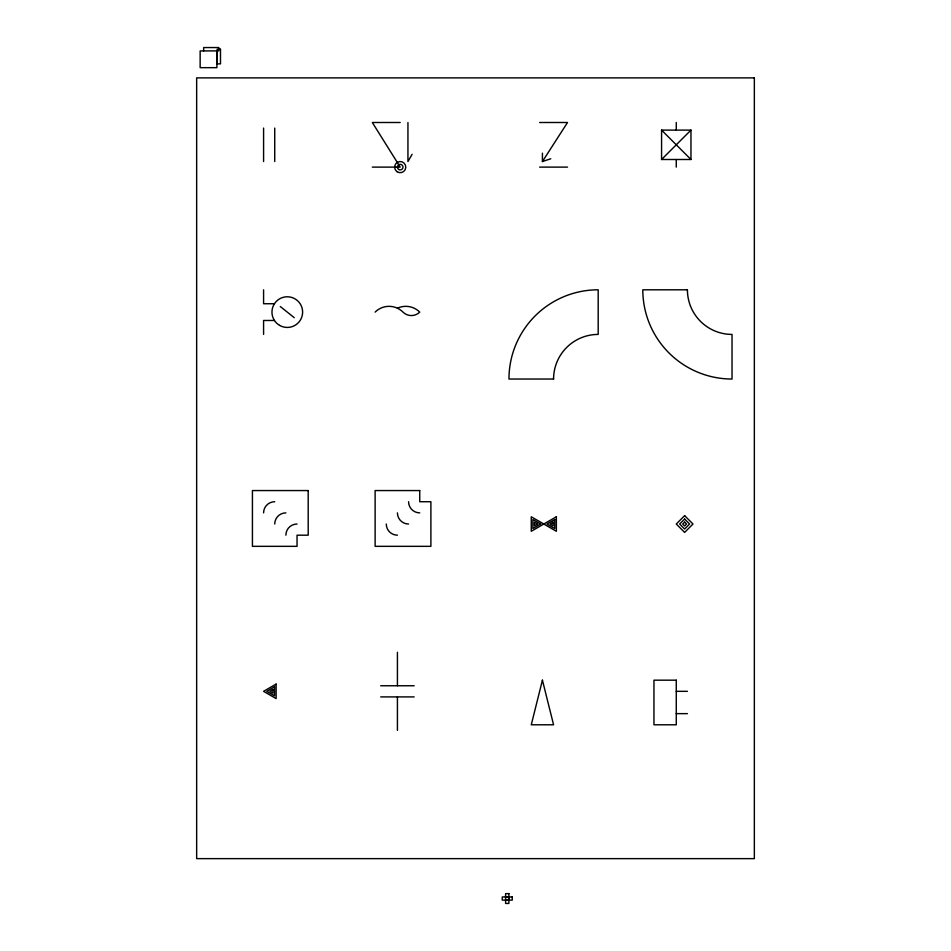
<?xml version="1.0" encoding="UTF-8"?>
<svg xmlns="http://www.w3.org/2000/svg" width="951" height="951" viewBox="0 0 951 951"><rect width="100%" height="100%" fill="white"/><g stroke="black" fill="none" stroke-linecap="round" stroke-linejoin="round"><path stroke-width="1.43" d="M412.116 154.312L407.943 161.539L407.943 122.501M550.784 158.746L542.427 161.539L567.521 122.501L539.633 122.501M661.575 159.495L690.961 130.109L661.575 130.109L661.575 159.495L690.961 159.495L690.961 130.109M400.216 122.501L372.328 122.501L400.216 167.114L372.328 167.114M539.633 167.114L567.521 167.114M274.423 303.738L263.582 303.738L263.582 289.805M274.423 320.475L263.582 320.475L263.582 334.419M380.697 685.754L414.16 685.754M676.268 691.329L687.418 691.329M380.697 696.905L414.16 696.905M676.268 713.642L687.418 713.642M505.611 896.757L508.892 896.757M505.611 900.312L508.892 900.312M280.307 306.531L294.251 317.682M661.575 130.109L690.961 159.495M676.268 122.501L676.268 130.109M676.268 159.495L676.268 167.114M542.427 153.17L542.427 161.539M508.951 896.959L508.951 900.11M397.423 652.291L397.423 685.754M397.423 696.905L397.423 730.368M274.732 128.076L274.732 161.539M263.582 128.076L263.582 161.539M216.887 50.938L216.887 67.664L200.15 67.664L200.15 50.938L218.825 50.89L218.825 47.55L203.657 47.55L203.657 50.89M419.736 512.874A11.15 11.15 0 0 1 408.573 501.724M408.573 524.025A11.15 11.15 0 0 1 397.423 512.874M397.423 535.187A11.15 11.15 0 0 1 386.272 524.025M263.582 512.874A11.15 11.15 0 0 1 274.732 501.724M274.732 524.025A11.15 11.15 0 0 1 285.882 512.874M285.882 535.187A11.15 11.15 0 0 1 297.045 524.025M397.423 308.195A19.721 19.721 0 0 1 419.736 312.106A11.828 11.828 0 0 1 402.998 312.106A19.721 19.721 0 0 0 375.122 312.106M542.427 680.179L531.264 724.793L553.577 724.793L542.427 680.179M684.637 515.668L676.268 524.025L684.637 532.394L692.994 524.025L684.637 515.668M684.637 519.056L679.656 524.025L684.637 529.006L689.606 524.025L684.637 519.056M684.637 522.111L682.711 524.025L684.637 525.951L686.551 524.025L684.637 522.111M537.47 524.025L534.438 525.772L534.438 522.277L537.47 524.025M540.596 524.025L532.881 528.483L532.881 519.579L540.596 524.025M556.359 516.785L531.264 531.276L531.264 516.785L556.359 531.276L556.359 516.785M554.754 519.579L547.039 524.025L554.754 528.483L554.754 519.579M553.185 522.277L550.165 524.025L553.185 525.772L553.185 522.277M276.123 684.09L263.582 691.329L276.123 698.581L276.123 684.09M274.518 686.884L266.803 691.329L274.518 695.787L274.518 686.884M272.949 689.582L269.929 691.329L272.949 693.077L272.949 689.582M220.489 49.226L217.149 49.226L217.149 63.872L220.489 63.872L220.489 49.226M754.345 77.887L196.655 77.887L196.655 858.634L754.345 858.634L754.345 77.887M687.418 289.805L642.805 289.805A89.228 89.228 0 0 0 732.032 379.033L732.032 334.419A44.614 44.614 0 0 1 687.418 289.805M553.577 379.033L508.963 379.033A89.228 89.228 0 0 1 598.191 289.805L598.191 334.419A44.614 44.614 0 0 0 553.577 379.033M308.195 490.561L252.431 490.561L252.431 546.338L297.045 546.338L297.045 535.187L308.195 535.187L308.195 490.561M419.736 490.561L375.122 490.561L375.122 546.338L430.886 546.338L430.886 501.724L419.736 501.724L419.736 490.561M676.268 680.179L653.955 680.179L653.955 724.793L676.268 724.793L676.268 680.179M508.892 893.619L505.611 893.619L505.611 903.45L508.892 903.45L508.892 893.619M512.244 896.959L502.259 896.959L502.259 900.11L512.244 900.11L512.244 896.959M279.618 325.385A15.335 15.335 0 0 0 302.62 312.106A15.335 15.335 0 0 0 279.618 298.828A15.335 15.335 0 0 0 279.618 325.385M398.814 169.528A2.794 2.794 0 0 0 402.998 167.114A2.794 2.794 0 0 0 398.814 164.701A2.794 2.794 0 0 0 398.814 169.528M397.09 171.727A5.575 5.575 0 0 0 405.78 167.507A5.575 5.575 0 0 0 397.78 162.098A5.575 5.575 0 0 0 397.09 171.727"/></g></svg>
